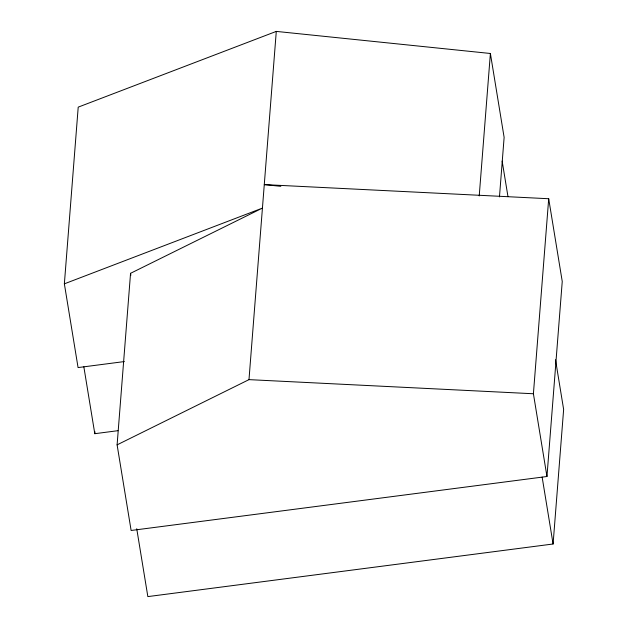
<?xml version="1.0" encoding="UTF-8"?>
<svg xmlns="http://www.w3.org/2000/svg" width="628" height="628" viewBox="0 0 628 628"><rect width="100%" height="100%" fill="white"/><g stroke="black" fill="none" stroke-linecap="round" stroke-linejoin="round"><path stroke-width="0.94" d="M124.336 361.571L78.068 367.576L64.362 283.84L78.21 107.137L276.289 31.4L490.39 53.482L504.127 137.375L499.464 196.902M117.923 430.69L94.797 433.697L94.946 431.742M280.818 186.312L264.278 184.601L548.699 198.731L562.248 281.477L546.957 476.503L131.126 530.479L117.106 444.852L130.553 273.313L262.433 208.096L64.362 283.832M117.106 444.852L248.986 379.634L276.289 31.4M479.219 195.952L490.39 53.482M546.957 476.503L533.408 393.756L548.699 198.731M136.739 528.737L147.847 596.6L553.087 543.997L563.638 409.44L555.505 359.742M248.986 379.634L533.408 393.756M502.157 161.106L507.95 196.47M542.137 477.084L553.087 543.997M130.553 273.313L130.867 275.245M83.838 366.783L94.797 433.697"/></g></svg>
